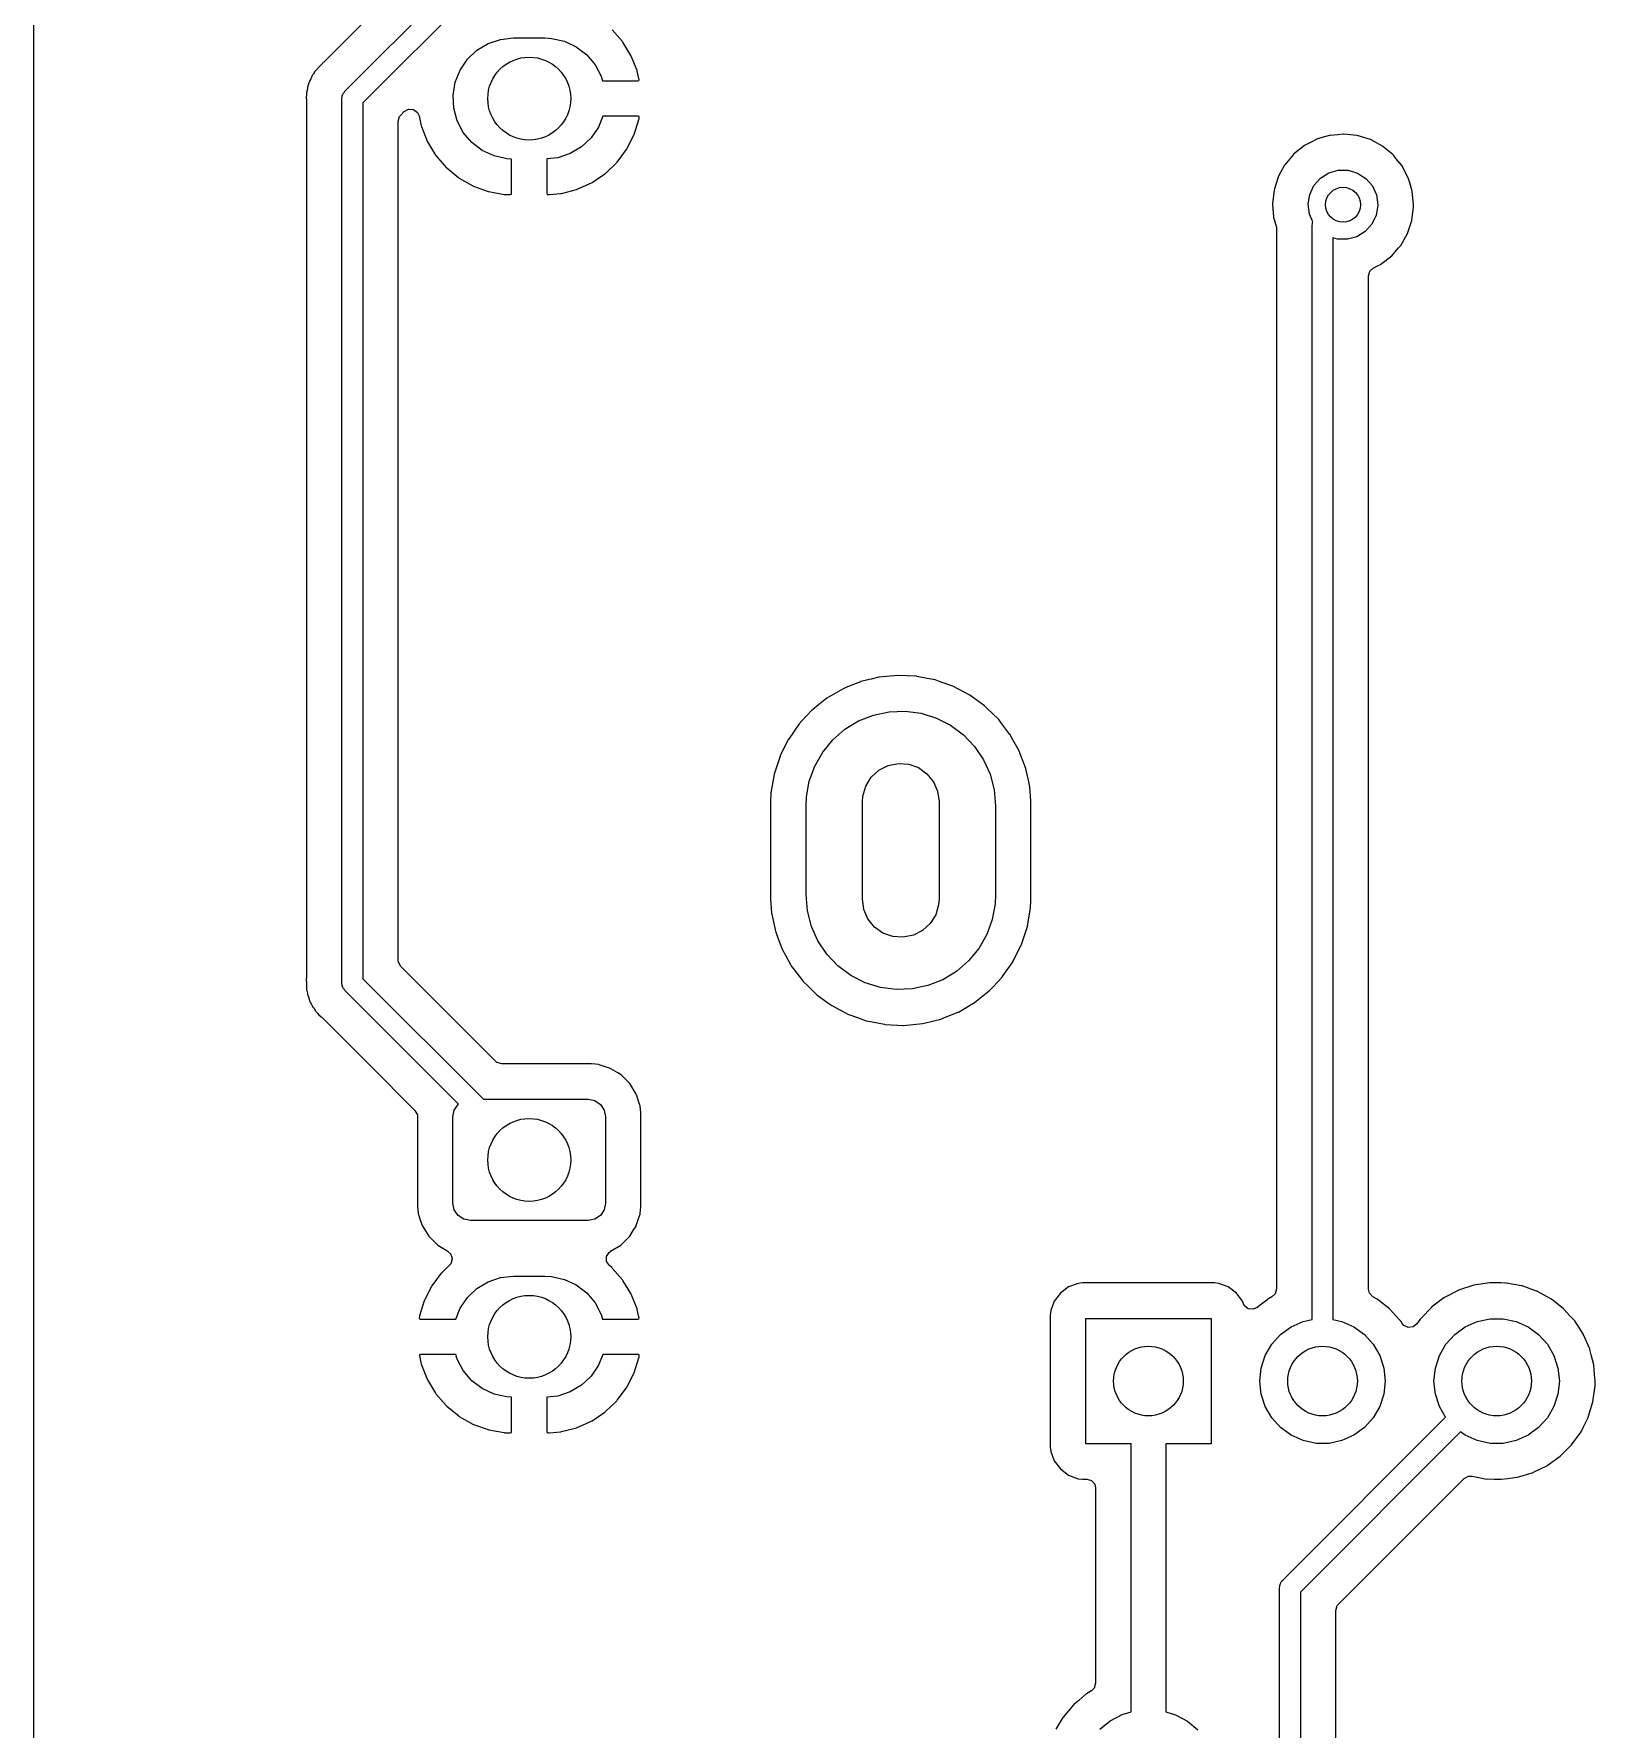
# Model space of a CAD drawing. Extents: x 87 to 209, y -135 to -60.
# Drawn here: x 86.61 to 109.03, y -110.9 to -86.55 of the extents above; entities that cross this region are included whole.
import ezdxf

# ---------------------------------------------------------------- set-up
doc = ezdxf.new("R2010")
doc.units = 0
doc.layers.add('BLACK', color=7, linetype='CONTINUOUS')

msp = doc.modelspace()

# ---------------------------------------------------------------- linework, layer by layer
at = {"layer": 'BLACK', "linetype": 'CONTINUOUS'}
for p, q in [((86.6145, -135.108), (86.6145, -60.1773)), ((91.0799, -87.3767), (92.7119, -85.7447)), ((93.0681, -85.8128), (91.336, -87.5449)), ((91.4311, -86.3065), (90.7784, -86.9591)), ((93.1361, -86.693), (93.3142, -86.6331)), ((93.3142, -86.6331), (93.501, -86.6128)), ((93.501, -86.6128), (93.951, -86.6128)), ((93.951, -86.6128), (94.048, -86.6182)), ((94.048, -86.6182), (94.2314, -86.6592)), ((95.0649, -86.6639), (94.9187, -86.4954)), ((92.8385, -86.9189), (92.975, -86.7898)), ((92.975, -86.7898), (93.1361, -86.693)), ((94.2314, -86.6592), (94.4017, -86.7386)), ((94.4017, -86.7386), (94.551, -86.8528)), ((94.551, -86.8528), (94.6723, -86.9963)), ((95.0712, -86.6725), (95.0649, -86.6639)), ((95.187, -86.8633), (95.0712, -86.6725)), ((95.1917, -86.8728), (95.187, -86.8633)), ((95.2737, -87.0804), (95.1917, -86.8728)), ((90.62, -87.1381), (90.6147, -87.1449)), ((90.6278, -87.128), (90.62, -87.1381)), ((90.6387, -87.1115), (90.6278, -87.128)), ((90.6452, -87.0996), (90.6387, -87.1115)), ((90.649, -87.0927), (90.6452, -87.0996)), ((90.6452, -87.0996), (90.6452, -87.0996)), ((90.6806, -87.059), (90.649, -87.0927)), ((90.6884, -87.05), (90.6806, -87.059)), ((90.6911, -87.0465), (90.6884, -87.05)), ((90.7116, -87.0259), (90.6911, -87.0465)), ((90.7144, -87.0231), (90.7116, -87.0259)), ((90.7575, -86.9772), (90.7144, -87.0231)), ((90.7629, -86.9714), (90.7575, -86.9772)), ((90.7575, -86.9772), (90.7575, -86.9772)), ((90.7696, -86.9671), (90.7629, -86.9714)), ((90.7784, -86.9591), (90.7696, -86.9671)), ((90.7696, -86.9671), (90.7696, -86.9671)), ((92.663, -87.2488), (92.7328, -87.0744)), ((92.7328, -87.0744), (92.8385, -86.9189)), ((94.6723, -86.9963), (94.7599, -87.1625)), ((95.2767, -87.0906), (95.2737, -87.0804)), ((95.3027, -87.2142), (95.2767, -87.0906)), ((90.5355, -87.3686), (90.5275, -87.3996)), ((90.539, -87.3549), (90.5355, -87.3686)), ((90.5414, -87.3432), (90.539, -87.3549)), ((90.5427, -87.3347), (90.5414, -87.3432)), ((90.5486, -87.2976), (90.5427, -87.3347)), ((90.5571, -87.2779), (90.5486, -87.2976)), ((90.5635, -87.2592), (90.5571, -87.2779)), ((90.5689, -87.2385), (90.5635, -87.2592)), ((90.5764, -87.2248), (90.5689, -87.2385)), ((90.5911, -87.198), (90.5764, -87.2248)), ((90.5963, -87.1873), (90.5911, -87.198)), ((90.6115, -87.1522), (90.5963, -87.1873)), ((90.6147, -87.1449), (90.6115, -87.1522)), ((90.6115, -87.1522), (90.6115, -87.1522)), ((91.0701, -87.3938), (91.0799, -87.3767)), ((92.6324, -87.4342), (92.663, -87.2488)), ((94.7599, -87.1625), (94.7782, -87.2288)), ((94.7782, -87.2288), (95.2876, -87.2288)), ((95.2876, -87.2288), (95.3012, -87.2248)), ((95.3012, -87.2248), (95.3027, -87.2142)), ((90.5259, -87.4408), (90.5226, -87.462)), ((90.5226, -87.462), (90.5233, -87.4698)), ((90.5233, -87.4698), (90.5269, -87.5079)), ((90.5275, -87.4211), (90.5259, -87.4408)), ((90.5269, -87.5079), (90.5275, -87.5198)), ((90.5275, -87.3996), (90.5275, -87.4211)), ((90.5275, -87.5198), (90.5275, -100.101)), ((91.036, -87.4828), (91.0411, -87.4637)), ((91.036, -100.183), (91.036, -87.4828)), ((91.0411, -87.444), (91.051, -87.4269)), ((91.0411, -87.4637), (91.0411, -87.444)), ((91.051, -87.4269), (91.0561, -87.4078)), ((91.0561, -87.4078), (91.0701, -87.3938)), ((91.336, -87.5449), (91.336, -100.121)), ((92.6422, -87.6219), (92.6324, -87.4342)), ((92.6921, -87.8031), (92.6422, -87.6219)), ((91.8445, -87.8078), (91.8645, -87.7396)), ((91.8445, -99.8578), (91.8445, -87.8078)), ((91.8645, -87.7396), (91.8814, -87.7187)), ((91.8814, -87.7187), (91.9326, -87.6675)), ((91.9326, -87.6675), (91.9949, -87.6335)), ((91.9949, -87.6335), (92.0657, -87.6385)), ((92.0657, -87.6385), (92.1225, -87.6811)), ((92.1225, -87.6811), (92.145, -87.7307)), ((92.145, -87.7307), (92.1753, -87.875)), ((92.7797, -87.9693), (92.6921, -87.8031)), ((94.7809, -87.7368), (94.7192, -87.8912)), ((95.2897, -87.7368), (94.7809, -87.7368)), ((95.234, -87.998), (95.3001, -87.7849)), ((95.3028, -87.7406), (95.2897, -87.7368)), ((95.3001, -87.7849), (95.3024, -87.7745)), ((95.3024, -87.7745), (95.305, -87.7548)), ((95.305, -87.7548), (95.3028, -87.7406)), ((92.1753, -87.875), (92.1783, -87.8852)), ((92.1783, -87.8852), (92.2603, -88.0928)), ((92.2603, -88.0928), (92.265, -88.1023)), ((92.265, -88.1023), (92.3808, -88.2931)), ((92.901, -88.1128), (92.7797, -87.9693)), ((93.0503, -88.227), (92.901, -88.1128)), ((94.6135, -88.0467), (94.477, -88.1758)), ((94.7192, -87.8912), (94.6135, -88.0467)), ((95.1288, -88.2068), (95.23, -88.0079)), ((95.23, -88.0079), (95.234, -87.998)), ((104.963, -88.1023), (104.855, -88.1588)), ((105.025, -88.0701), (104.963, -88.1023)), ((105.03, -88.0672), (105.025, -88.0701)), ((105.025, -88.0701), (105.025, -88.0701)), ((105.127, -88.0387), (105.03, -88.0672)), ((105.214, -88.0131), (105.127, -88.0387)), ((105.22, -88.0114), (105.214, -88.0131)), ((105.214, -88.0131), (105.214, -88.0131)), ((105.226, -88.0108), (105.22, -88.0114)), ((105.335, -88.001), (105.226, -88.0108)), ((105.226, -88.0108), (105.226, -88.0108)), ((105.417, -87.9934), (105.335, -88.001)), ((105.423, -87.9941), (105.417, -87.9934)), ((105.608, -88.0135), (105.423, -87.9941)), ((105.423, -87.9941), (105.423, -87.9941)), ((105.614, -88.0141), (105.608, -88.0135)), ((105.608, -88.0135), (105.608, -88.0135)), ((105.803, -88.0726), (105.614, -88.0141)), ((105.977, -88.1667), (105.803, -88.0726)), ((92.3808, -88.2931), (92.3871, -88.3017)), ((92.3871, -88.3017), (92.5333, -88.4702)), ((93.2206, -88.3064), (93.0503, -88.227)), ((93.404, -88.3474), (93.2206, -88.3064)), ((93.472, -88.3512), (93.404, -88.3474)), ((93.472, -88.8473), (93.472, -88.3512)), ((94.1378, -88.3325), (93.98, -88.3496)), ((93.98, -88.3496), (93.98, -88.8427)), ((94.3159, -88.2726), (94.1378, -88.3325)), ((94.477, -88.1758), (94.3159, -88.2726)), ((94.99, -88.3949), (95.1232, -88.2158)), ((95.1232, -88.2158), (95.1288, -88.2068)), ((104.693, -88.2927), (104.574, -88.4343)), ((104.697, -88.2875), (104.693, -88.2927)), ((104.701, -88.2828), (104.697, -88.2875)), ((104.855, -88.1588), (104.701, -88.2828)), ((105.981, -88.1706), (105.977, -88.1667)), ((106.123, -88.2875), (105.981, -88.1706)), ((105.981, -88.1706), (105.981, -88.1706)), ((106.129, -88.2927), (106.123, -88.2875)), ((106.133, -88.2975), (106.129, -88.2927)), ((106.169, -88.342), (106.133, -88.2975)), ((106.133, -88.2975), (106.133, -88.2975)), ((106.254, -88.446), (106.169, -88.342)), ((92.5333, -88.4702), (92.541, -88.4777)), ((92.541, -88.4777), (92.7135, -88.6192)), ((94.628, -88.6882), (94.8132, -88.5636)), ((94.8132, -88.5636), (94.8214, -88.5569)), ((94.8214, -88.5569), (94.9829, -88.4029)), ((94.9829, -88.4029), (94.99, -88.3949)), ((104.517, -88.537), (104.479, -88.6076)), ((104.571, -88.4397), (104.517, -88.537)), ((104.574, -88.4343), (104.571, -88.4397)), ((104.571, -88.4397), (104.571, -88.4397)), ((105.086, -88.626), (105.206, -88.5504)), ((105.206, -88.5504), (105.342, -88.5114)), ((105.342, -88.5114), (105.484, -88.5123)), ((105.484, -88.5123), (105.62, -88.5529)), ((105.62, -88.5529), (105.739, -88.63)), ((106.347, -88.6206), (106.254, -88.446)), ((92.7135, -88.6192), (92.7223, -88.6252)), ((92.7223, -88.6252), (92.9163, -88.7356)), ((92.9163, -88.7356), (92.9259, -88.7401)), ((92.9259, -88.7401), (93.1357, -88.8162)), ((93.1357, -88.8162), (93.146, -88.819)), ((93.146, -88.819), (93.3668, -88.8589)), ((93.4703, -88.8549), (93.472, -88.8473)), ((93.98, -88.8427), (93.9845, -88.8579)), ((94.0124, -88.8606), (94.1787, -88.8465)), ((94.1787, -88.8465), (94.1892, -88.8447)), ((94.1892, -88.8447), (94.4052, -88.7886)), ((94.4052, -88.7886), (94.4152, -88.7851)), ((94.4152, -88.7851), (94.6187, -88.6934)), ((94.6187, -88.6934), (94.628, -88.6882)), ((104.419, -88.7961), (104.397, -88.9927)), ((104.425, -88.777), (104.419, -88.7961)), ((104.477, -88.6135), (104.425, -88.777)), ((104.479, -88.6076), (104.477, -88.6135)), ((104.477, -88.6135), (104.477, -88.6135)), ((104.932, -88.8606), (104.992, -88.7323)), ((104.992, -88.7323), (105.086, -88.626)), ((105.739, -88.63), (105.831, -88.7374)), ((105.831, -88.7374), (105.89, -88.8665)), ((106.369, -88.6944), (106.347, -88.6206)), ((106.4, -88.795), (106.369, -88.6944)), ((106.404, -88.81), (106.4, -88.795)), ((106.423, -89.0068), (106.404, -88.81)), ((93.3668, -88.8589), (93.375, -88.8598)), ((93.375, -88.8598), (93.3939, -88.8607)), ((93.3939, -88.8607), (93.3968, -88.8608)), ((93.3968, -88.8608), (93.4539, -88.8608)), ((93.4539, -88.8608), (93.4691, -88.8563)), ((93.4691, -88.8563), (93.4703, -88.8549)), ((93.9845, -88.8579), (93.9859, -88.8591)), ((93.9859, -88.8591), (93.9935, -88.8608)), ((93.9935, -88.8608), (94.0071, -88.8608)), ((94.0071, -88.8608), (94.0124, -88.8606)), ((104.397, -88.9927), (104.398, -89.0103)), ((104.398, -89.0103), (104.412, -89.1771)), ((104.91, -89.0007), (104.932, -88.8606)), ((104.928, -89.1413), (104.91, -89.0007)), ((105.91, -89.019), (105.886, -89.1588)), ((105.89, -88.8665), (105.91, -89.0068)), ((105.91, -89.0068), (105.91, -89.019)), ((106.398, -89.2313), (106.423, -89.0351)), ((106.423, -89.0351), (106.423, -89.0068)), ((104.412, -89.1771), (104.413, -89.1897)), ((104.413, -89.1897), (104.418, -89.2051)), ((104.418, -89.2051), (104.453, -89.327)), ((104.453, -89.327), (104.457, -89.3617)), ((104.977, -89.2517), (104.928, -89.1413)), ((104.966, -89.3008), (104.971, -89.2817)), ((104.966, -105.015), (104.966, -89.3008)), ((104.971, -89.262), (104.977, -89.2517)), ((104.971, -89.2817), (104.971, -89.262)), ((105.825, -89.2864), (105.729, -89.3915)), ((105.886, -89.1588), (105.825, -89.2864)), ((106.336, -89.419), (106.398, -89.2313)), ((104.457, -89.3617), (104.457, -104.576)), ((105.33, -89.5004), (105.266, -89.4804)), ((105.266, -89.4804), (105.266, -105.015)), ((105.472, -89.503), (105.33, -89.5004)), ((105.609, -89.4657), (105.472, -89.503)), ((105.729, -89.3915), (105.609, -89.4657)), ((106.238, -89.5909), (106.336, -89.419)), ((105.953, -89.8624), (106.109, -89.7407)), ((106.109, -89.7407), (106.202, -89.6322)), ((106.202, -89.6322), (106.234, -89.5956)), ((106.234, -89.5956), (106.238, -89.5909)), ((106.234, -89.5956), (106.234, -89.5956)), ((105.774, -90.0301), (105.795, -89.962)), ((105.774, -104.578), (105.774, -90.0301)), ((105.795, -89.962), (105.844, -89.9176)), ((105.844, -89.9176), (105.907, -89.8855)), ((105.907, -89.8855), (105.947, -89.8652)), ((105.947, -89.8652), (105.953, -89.8624)), ((105.947, -89.8652), (105.947, -89.8652)), ((98.4799, -95.8567), (98.2939, -95.932)), ((98.4842, -95.855), (98.4799, -95.8567)), ((98.4799, -95.8567), (98.4799, -95.8567)), ((98.6333, -95.8185), (98.4842, -95.855)), ((98.7431, -95.7916), (98.6333, -95.8185)), ((98.7476, -95.7905), (98.7431, -95.7916)), ((98.7431, -95.7916), (98.7431, -95.7916)), ((99.0175, -95.7648), (98.7476, -95.7905)), ((99.0221, -95.765), (99.0175, -95.7648)), ((99.2838, -95.778), (99.0221, -95.765)), ((99.0221, -95.765), (99.0221, -95.765)), ((99.2883, -95.7783), (99.2838, -95.778)), ((99.2838, -95.778), (99.2838, -95.778)), ((99.2928, -95.7791), (99.2883, -95.7783)), ((99.4397, -95.8081), (99.2928, -95.7791)), ((99.2928, -95.7791), (99.2928, -95.7791)), ((99.5544, -95.8307), (99.4397, -95.8081)), ((99.6262, -95.8561), (99.5544, -95.8307)), ((99.8057, -95.9195), (99.6262, -95.8561)), ((97.9988, -96.0938), (97.8789, -96.1897)), ((98.2328, -95.9568), (97.9988, -96.0938)), ((98.2939, -95.932), (98.2328, -95.9568)), ((99.8058, -95.9195), (99.8057, -95.9195)), ((99.8101, -95.921), (99.8058, -95.9195)), ((100.05, -96.0473), (99.8101, -95.921)), ((100.054, -96.0499), (100.05, -96.0473)), ((100.263, -96.2022), (100.054, -96.0499)), ((97.7839, -96.2665), (97.6404, -96.4201)), ((97.7871, -96.2632), (97.7839, -96.2665)), ((97.7975, -96.2548), (97.7871, -96.2632)), ((97.8789, -96.1897), (97.7975, -96.2548)), ((98.4553, -96.4196), (98.6692, -96.3352)), ((98.6692, -96.3352), (98.8943, -96.2879)), ((98.8943, -96.2879), (99.1241, -96.2793)), ((99.1241, -96.2793), (99.352, -96.3095)), ((99.352, -96.3095), (99.5717, -96.3777)), ((99.5717, -96.3777), (99.7767, -96.4819)), ((100.269, -96.2068), (100.263, -96.2022)), ((100.302, -96.2389), (100.269, -96.2068)), ((100.458, -96.3912), (100.302, -96.2389)), ((100.463, -96.3964), (100.458, -96.3912)), ((97.602, -96.4613), (97.4474, -96.6841)), ((97.6404, -96.4201), (97.602, -96.4613)), ((98.085, -96.6897), (98.2587, -96.5389)), ((98.2587, -96.5389), (98.4553, -96.4196)), ((99.7767, -96.4819), (99.9612, -96.6192)), ((99.9612, -96.6192), (100.12, -96.7856)), ((100.466, -96.4), (100.463, -96.3964)), ((100.513, -96.4613), (100.466, -96.4)), ((100.466, -96.4), (100.466, -96.4)), ((100.628, -96.6119), (100.513, -96.4613)), ((100.63, -96.6159), (100.628, -96.6119)), ((100.652, -96.6562), (100.63, -96.6159)), ((100.63, -96.6159), (100.63, -96.6159)), ((97.4454, -96.6882), (97.3288, -96.9225)), ((97.4474, -96.6841), (97.4454, -96.6882)), ((97.4454, -96.6882), (97.4454, -96.6882)), ((97.8254, -97.0673), (97.9392, -96.8675)), ((97.9392, -96.8675), (98.085, -96.6897)), ((100.12, -96.7856), (100.248, -96.9764)), ((100.759, -96.849), (100.652, -96.6562)), ((100.761, -96.8533), (100.759, -96.849)), ((100.776, -96.8931), (100.761, -96.8533)), ((100.761, -96.8533), (100.761, -96.8533)), ((97.3266, -96.9269), (97.2422, -97.1846)), ((97.3288, -96.9225), (97.3266, -96.9269)), ((97.747, -97.2835), (97.8254, -97.0673)), ((98.7461, -97.1262), (98.8791, -97.0584)), ((98.8791, -97.0584), (99.0255, -97.0289)), ((99.0255, -97.0289), (99.1744, -97.0398)), ((99.1744, -97.0398), (99.3148, -97.0904)), ((99.3148, -97.0904), (99.4365, -97.1769)), ((100.248, -96.9764), (100.343, -97.1861)), ((100.855, -97.1026), (100.776, -96.8931)), ((100.856, -97.107), (100.855, -97.1026)), ((100.892, -97.2704), (100.856, -97.107)), ((100.856, -97.107), (100.856, -97.107)), ((97.214, -97.3465), (97.1958, -97.4517)), ((97.2414, -97.1891), (97.214, -97.3465)), ((97.2422, -97.1846), (97.2414, -97.1891)), ((97.2414, -97.1891), (97.2414, -97.1891)), ((97.706, -97.5098), (97.747, -97.2835)), ((98.5159, -97.4975), (98.5575, -97.3541)), ((98.5575, -97.3541), (98.6362, -97.2272)), ((98.6362, -97.2272), (98.7461, -97.1262)), ((99.4365, -97.1769), (99.5305, -97.2929)), ((99.5305, -97.2929), (99.5897, -97.4299)), ((100.343, -97.1861), (100.401, -97.4087)), ((100.914, -97.3673), (100.892, -97.2704)), ((100.914, -97.3719), (100.914, -97.3673)), ((97.1936, -97.4952), (97.1915, -97.5374)), ((97.1915, -97.5374), (97.1915, -98.9867)), ((97.1956, -97.4556), (97.1936, -97.4952)), ((97.1958, -97.4517), (97.1956, -97.4556)), ((97.7, -97.6378), (97.706, -97.5098)), ((98.51, -97.5778), (98.5159, -97.4975)), ((98.51, -98.9778), (98.51, -97.5778)), ((99.5897, -97.4299), (99.61, -97.5778)), ((99.61, -97.5778), (99.61, -98.9778)), ((100.401, -97.4087), (100.42, -97.6378)), ((100.928, -97.5637), (100.914, -97.3719)), ((100.928, -97.5689), (100.928, -97.5637)), ((100.928, -99.0182), (100.928, -97.5689)), ((97.7, -98.9178), (97.7, -97.6378)), ((100.42, -97.6378), (100.42, -98.9178)), ((97.1915, -98.9867), (97.1917, -98.989)), ((97.1917, -98.989), (97.2, -99.1039)), ((97.1917, -98.989), (97.1917, -98.989)), ((97.7194, -99.1469), (97.7, -98.9178)), ((98.5303, -99.1257), (98.51, -98.9778)), ((99.6041, -99.0581), (99.5624, -99.2015)), ((99.61, -98.9778), (99.6041, -99.0581)), ((100.414, -99.0458), (100.373, -99.2721)), ((100.42, -98.9178), (100.414, -99.0458)), ((100.925, -99.0844), (100.928, -99.0198)), ((100.928, -99.0198), (100.928, -99.0182)), ((100.928, -99.0198), (100.928, -99.0198)), ((97.2, -99.1039), (97.2061, -99.1883)), ((97.2061, -99.1883), (97.2071, -99.1927)), ((97.2071, -99.1927), (97.2071, -99.1927)), ((97.2071, -99.1927), (97.2563, -99.4157)), ((97.7772, -99.3695), (97.7194, -99.1469)), ((98.5895, -99.2627), (98.5303, -99.1257)), ((98.6835, -99.3787), (98.5895, -99.2627)), ((99.5624, -99.2015), (99.4838, -99.3284)), ((100.373, -99.2721), (100.295, -99.4883)), ((100.878, -99.371), (100.889, -99.3059)), ((100.889, -99.3059), (100.924, -99.1077)), ((100.924, -99.1039), (100.925, -99.0844)), ((100.924, -99.1076), (100.924, -99.1039)), ((100.924, -99.1077), (100.924, -99.1076)), ((97.2563, -99.4157), (97.2646, -99.453)), ((97.2646, -99.453), (97.296, -99.5359)), ((97.296, -99.5359), (97.357, -99.6971)), ((97.8717, -99.5792), (97.7772, -99.3695)), ((98.8052, -99.4652), (98.6835, -99.3787)), ((98.9456, -99.5158), (98.8052, -99.4652)), ((99.0945, -99.5267), (98.9456, -99.5158)), ((99.2409, -99.4972), (99.0945, -99.5267)), ((99.3739, -99.4294), (99.2409, -99.4972)), ((99.4838, -99.3284), (99.3739, -99.4294)), ((100.295, -99.4883), (100.181, -99.6881)), ((100.793, -99.6287), (100.878, -99.371)), ((97.357, -99.6971), (97.3607, -99.7066)), ((97.3607, -99.7066), (97.404, -99.7846)), ((97.404, -99.7846), (97.4841, -99.9288)), ((98.0001, -99.77), (97.8717, -99.5792)), ((98.1588, -99.9364), (98.0001, -99.77)), ((100.181, -99.6881), (100.035, -99.8659)), ((100.675, -99.8674), (100.791, -99.6328)), ((100.791, -99.6328), (100.793, -99.6287)), ((100.791, -99.6328), (100.791, -99.6328)), ((91.8474, -99.8846), (91.8445, -99.8578)), ((91.8814, -99.9469), (91.8474, -99.8846)), ((93.2419, -101.307), (91.8814, -99.9469)), ((97.4841, -99.9288), (97.4923, -99.9437)), ((97.4923, -99.9437), (97.5188, -99.9783)), ((97.5188, -99.9783), (97.6477, -100.147)), ((98.3433, -100.074), (98.1588, -99.9364)), ((99.8613, -100.017), (99.6647, -100.136)), ((100.035, -99.8659), (99.8613, -100.017)), ((100.518, -100.094), (100.673, -99.8715)), ((100.673, -99.8715), (100.675, -99.8674)), ((90.5269, -100.113), (90.5252, -100.12)), ((90.5252, -100.12), (90.5255, -100.128)), ((90.5255, -100.128), (90.5274, -100.191)), ((90.5275, -100.101), (90.5269, -100.113)), ((90.5274, -100.191), (90.5275, -100.195)), ((90.5275, -100.195), (90.5275, -100.224)), ((90.5275, -100.224), (90.5281, -100.229)), ((90.5281, -100.229), (90.529, -100.24)), ((90.529, -100.24), (90.5304, -100.287)), ((90.5304, -100.287), (90.5361, -100.306)), ((91.0411, -100.202), (91.036, -100.183)), ((91.0411, -100.222), (91.0411, -100.202)), ((91.051, -100.239), (91.0411, -100.222)), ((91.0561, -100.258), (91.051, -100.239)), ((91.0701, -100.272), (91.0561, -100.258)), ((91.0799, -100.289), (91.0701, -100.272)), ((91.336, -100.121), (93.0681, -101.853)), ((97.6477, -100.147), (97.6568, -100.159)), ((97.6568, -100.159), (97.6601, -100.162)), ((97.6601, -100.162), (97.6601, -100.162)), ((97.6601, -100.162), (97.7295, -100.23)), ((97.7295, -100.23), (97.8507, -100.349)), ((98.5483, -100.178), (98.3433, -100.074)), ((98.768, -100.246), (98.5483, -100.178)), ((98.9959, -100.276), (98.768, -100.246)), ((99.2257, -100.268), (98.9959, -100.276)), ((99.4508, -100.22), (99.2257, -100.268)), ((99.6647, -100.136), (99.4508, -100.22)), ((100.333, -100.292), (100.385, -100.237)), ((100.385, -100.237), (100.515, -100.098)), ((100.515, -100.098), (100.518, -100.094)), ((100.515, -100.098), (100.515, -100.098)), ((90.5361, -100.306), (90.5364, -100.307)), ((90.5364, -100.307), (90.5404, -100.327)), ((90.5404, -100.327), (90.5431, -100.348)), ((90.5431, -100.348), (90.546, -100.355)), ((90.546, -100.355), (90.546, -100.355)), ((90.546, -100.355), (90.5601, -100.391)), ((90.5601, -100.391), (90.564, -100.402)), ((90.564, -100.402), (90.5769, -100.446)), ((90.5769, -100.446), (90.5878, -100.465)), ((90.5878, -100.465), (90.5965, -100.483)), ((90.5965, -100.483), (90.6044, -100.503)), ((90.6044, -100.503), (90.6262, -100.533)), ((92.7119, -101.921), (91.0799, -100.289)), ((97.8507, -100.349), (97.8544, -100.351)), ((97.8544, -100.351), (97.8544, -100.351)), ((97.8544, -100.351), (98.0121, -100.466)), ((98.0121, -100.466), (98.07, -100.508)), ((98.07, -100.508), (98.3099, -100.635)), ((99.8872, -100.599), (100.121, -100.462)), ((100.121, -100.462), (100.288, -100.328)), ((100.288, -100.328), (100.329, -100.295)), ((100.329, -100.295), (100.333, -100.292)), ((100.329, -100.295), (100.329, -100.295)), ((90.6262, -100.533), (90.6315, -100.54)), ((90.6315, -100.54), (90.638, -100.55)), ((90.638, -100.55), (90.6575, -100.583)), ((90.6575, -100.583), (90.6575, -100.583)), ((90.6575, -100.583), (90.6615, -100.59)), ((90.6615, -100.59), (90.6767, -100.605)), ((90.6767, -100.605), (90.6896, -100.62)), ((90.6896, -100.62), (90.7022, -100.637)), ((90.7022, -100.637), (90.7376, -100.666)), ((90.7376, -100.666), (90.7378, -100.667)), ((90.7378, -100.667), (90.7465, -100.675)), ((90.7465, -100.675), (91.4304, -101.358)), ((98.3099, -100.635), (98.3142, -100.636)), ((98.3142, -100.636), (98.3143, -100.636)), ((98.3143, -100.636), (98.4232, -100.675)), ((98.4232, -100.675), (98.5656, -100.725)), ((98.5656, -100.725), (98.6513, -100.742)), ((98.6513, -100.742), (98.8272, -100.776)), ((99.1025, -100.791), (99.3724, -100.765)), ((99.3724, -100.765), (99.3769, -100.764)), ((99.3769, -100.764), (99.5366, -100.725)), ((99.3769, -100.764), (99.3769, -100.764)), ((99.5366, -100.725), (99.6358, -100.701)), ((99.6358, -100.701), (99.712, -100.67)), ((99.712, -100.67), (99.8829, -100.601)), ((99.8829, -100.601), (99.8872, -100.599)), ((99.8829, -100.601), (99.8829, -100.601)), ((98.8272, -100.776), (98.8272, -100.776)), ((98.8272, -100.776), (98.8317, -100.777)), ((98.8317, -100.777), (98.8362, -100.778)), ((98.8362, -100.778), (98.8362, -100.778)), ((98.8362, -100.778), (99.0979, -100.791)), ((99.0979, -100.791), (99.0979, -100.791)), ((99.0979, -100.791), (99.1025, -100.791)), ((91.4304, -101.358), (92.0856, -102.014)), ((93.2628, -101.324), (93.2419, -101.307)), ((93.3309, -101.344), (93.2628, -101.324)), ((94.6214, -101.344), (93.3309, -101.344)), ((94.676, -101.35), (94.6214, -101.344)), ((94.719, -101.354), (94.676, -101.35)), ((94.7259, -101.355), (94.719, -101.354)), ((94.719, -101.354), (94.719, -101.354)), ((94.7324, -101.357), (94.7259, -101.355)), ((94.8027, -101.38), (94.7324, -101.357)), ((94.7324, -101.357), (94.7324, -101.357)), ((94.8937, -101.411), (94.8027, -101.38)), ((94.9, -101.415), (94.8937, -101.411)), ((94.9962, -101.474), (94.9, -101.415)), ((94.9, -101.415), (94.9, -101.415)), ((95.0443, -101.503), (94.9962, -101.474)), ((95.1695, -101.628), (95.0443, -101.503)), ((95.2625, -101.779), (95.1695, -101.628)), ((92.65, -102.007), (92.7042, -101.926)), ((92.7042, -101.926), (92.7119, -101.921)), ((93.0681, -101.853), (94.571, -101.853)), ((94.571, -101.853), (94.6667, -101.872)), ((94.6667, -101.872), (94.7478, -101.926)), ((94.7478, -101.926), (94.802, -102.007)), ((95.2649, -101.786), (95.2625, -101.779)), ((95.3151, -101.936), (95.2649, -101.786)), ((95.3185, -101.947), (95.3151, -101.936)), ((95.3192, -101.953), (95.3185, -101.947)), ((95.3284, -102.042), (95.3192, -101.953)), ((95.3192, -101.953), (95.3192, -101.953)), ((92.0856, -102.014), (92.1196, -102.076)), ((92.1196, -102.076), (92.1225, -102.103)), ((92.1225, -102.103), (92.1225, -103.393)), ((92.631, -102.103), (92.65, -102.007)), ((92.631, -103.343), (92.631, -102.103)), ((94.802, -102.007), (94.821, -102.103)), ((94.821, -102.103), (94.821, -103.343)), ((95.3295, -102.052), (95.3284, -102.042)), ((95.3295, -103.393), (95.3295, -102.052)), ((92.1225, -103.393), (92.1228, -103.396)), ((92.1228, -103.396), (92.1228, -103.396)), ((92.1228, -103.396), (92.1324, -103.489)), ((92.65, -103.438), (92.631, -103.343)), ((92.7042, -103.52), (92.65, -103.438)), ((94.802, -103.438), (94.7478, -103.52)), ((94.821, -103.343), (94.802, -103.438)), ((95.3195, -103.491), (95.3292, -103.396)), ((95.3292, -103.396), (95.3295, -103.393)), ((92.1324, -103.489), (92.1335, -103.499)), ((92.1335, -103.499), (92.1357, -103.506)), ((92.1357, -103.506), (92.1357, -103.506)), ((92.1357, -103.506), (92.1612, -103.582)), ((92.1612, -103.582), (92.1894, -103.667)), ((92.1894, -103.667), (92.2825, -103.817)), ((92.7853, -103.574), (92.7042, -103.52)), ((92.881, -103.593), (92.7853, -103.574)), ((94.571, -103.593), (92.881, -103.593)), ((94.6667, -103.574), (94.571, -103.593)), ((94.7478, -103.52), (94.6667, -103.574)), ((95.2191, -103.737), (95.2593, -103.672)), ((95.2593, -103.672), (95.2631, -103.666)), ((95.2593, -103.672), (95.2593, -103.672)), ((95.2631, -103.666), (95.2964, -103.565)), ((95.2964, -103.565), (95.3166, -103.504)), ((95.3166, -103.504), (95.3188, -103.498)), ((95.3166, -103.504), (95.3166, -103.504)), ((95.3188, -103.498), (95.3195, -103.491)), ((92.2825, -103.817), (92.4077, -103.942)), ((95.0453, -103.941), (95.103, -103.884)), ((95.103, -103.884), (95.1651, -103.821)), ((95.1651, -103.821), (95.1703, -103.816)), ((95.1703, -103.816), (95.2191, -103.737)), ((92.4077, -103.942), (92.4139, -103.946)), ((92.4139, -103.946), (92.4139, -103.946)), ((92.4139, -103.946), (92.5583, -104.035)), ((92.5583, -104.035), (92.557, -104.037)), ((92.557, -104.037), (92.6018, -104.076)), ((92.6212, -104.145), (92.6007, -104.213)), ((92.6018, -104.076), (92.6212, -104.145)), ((94.8358, -104.111), (94.8725, -104.05)), ((94.8377, -104.182), (94.8358, -104.111)), ((94.8777, -104.241), (94.8377, -104.182)), ((94.8725, -104.05), (94.8953, -104.035)), ((94.8949, -104.034), (95.0391, -103.945)), ((94.8953, -104.035), (94.8949, -104.034)), ((95.0391, -103.945), (95.0453, -103.941)), ((92.462, -104.351), (92.3288, -104.53)), ((92.4691, -104.343), (92.462, -104.351)), ((92.5822, -104.235), (92.4691, -104.343)), ((92.6007, -104.213), (92.5822, -104.235)), ((93.1361, -104.473), (93.3142, -104.413)), ((93.3142, -104.413), (93.501, -104.393)), ((93.501, -104.393), (93.951, -104.393)), ((93.951, -104.393), (94.048, -104.398)), ((94.048, -104.398), (94.2314, -104.439)), ((94.911, -104.268), (94.8777, -104.241)), ((94.9187, -104.275), (94.911, -104.268)), ((95.0649, -104.444), (94.9187, -104.275)), ((92.3232, -104.539), (92.222, -104.738)), ((92.3288, -104.53), (92.3232, -104.539)), ((92.8385, -104.699), (92.975, -104.57)), ((92.975, -104.57), (93.1361, -104.473)), ((94.2314, -104.439), (94.4017, -104.519)), ((94.4017, -104.519), (94.551, -104.633)), ((94.551, -104.633), (94.6723, -104.776)), ((95.0712, -104.453), (95.0649, -104.444)), ((95.187, -104.643), (95.0712, -104.453)), ((95.1917, -104.653), (95.187, -104.643)), ((95.2737, -104.86), (95.1917, -104.653)), ((101.353, -104.635), (101.265, -104.751)), ((101.469, -104.547), (101.353, -104.635)), ((101.606, -104.496), (101.469, -104.547)), ((101.668, -104.489), (101.606, -104.496)), ((103.564, -104.489), (101.668, -104.489)), ((103.626, -104.496), (103.564, -104.489)), ((103.763, -104.547), (103.626, -104.496)), ((103.879, -104.635), (103.763, -104.547)), ((103.967, -104.751), (103.879, -104.635)), ((104.437, -104.644), (104.39, -104.688)), ((104.457, -104.576), (104.437, -104.644)), ((105.79, -104.638), (105.774, -104.578)), ((105.84, -104.688), (105.79, -104.638)), ((107.064, -104.597), (106.867, -104.699)), ((107.068, -104.595), (107.064, -104.597)), ((107.064, -104.597), (107.064, -104.597)), ((107.288, -104.523), (107.068, -104.595)), ((107.517, -104.488), (107.288, -104.523)), ((107.523, -104.488), (107.517, -104.488)), ((107.676, -104.49), (107.523, -104.488)), ((107.523, -104.488), (107.523, -104.488)), ((107.749, -104.491), (107.676, -104.49)), ((107.754, -104.492), (107.749, -104.491)), ((107.972, -104.53), (107.754, -104.492)), ((107.754, -104.492), (107.754, -104.492)), ((107.977, -104.531), (107.972, -104.53)), ((107.972, -104.53), (107.972, -104.53)), ((107.982, -104.533), (107.977, -104.531)), ((108.19, -104.607), (107.982, -104.533)), ((107.982, -104.533), (107.982, -104.533)), ((108.195, -104.609), (108.19, -104.607)), ((108.19, -104.607), (108.19, -104.607)), ((108.2, -104.611), (108.195, -104.609)), ((108.394, -104.718), (108.2, -104.611)), ((108.2, -104.611), (108.2, -104.611)), ((92.218, -104.748), (92.1519, -104.961)), ((92.222, -104.738), (92.218, -104.748)), ((92.6711, -105.009), (92.7328, -104.854)), ((92.7328, -104.854), (92.8385, -104.699)), ((94.6723, -104.776), (94.7599, -104.943)), ((95.2767, -104.871), (95.2737, -104.86)), ((95.3027, -104.994), (95.2767, -104.871)), ((101.214, -104.887), (101.207, -104.95)), ((101.265, -104.751), (101.214, -104.887)), ((103.97, -104.76), (103.967, -104.751)), ((103.98, -104.788), (103.97, -104.76)), ((103.97, -104.76), (103.97, -104.76)), ((103.993, -104.813), (103.98, -104.788)), ((104.047, -104.859), (103.993, -104.813)), ((104.118, -104.868), (104.047, -104.859)), ((104.177, -104.84), (104.118, -104.868)), ((104.178, -104.841), (104.177, -104.84)), ((104.359, -104.705), (104.178, -104.841)), ((104.363, -104.702), (104.359, -104.705)), ((104.359, -104.705), (104.359, -104.705)), ((104.39, -104.688), (104.363, -104.702)), ((105.898, -104.721), (105.84, -104.688)), ((105.92, -104.738), (105.898, -104.721)), ((106.076, -104.861), (105.92, -104.738)), ((106.08, -104.864), (106.076, -104.861)), ((106.076, -104.861), (106.076, -104.861)), ((106.168, -104.961), (106.08, -104.864)), ((106.674, -104.845), (106.54, -104.985)), ((106.678, -104.841), (106.674, -104.845)), ((106.682, -104.838), (106.678, -104.841)), ((106.859, -104.705), (106.682, -104.838)), ((106.863, -104.702), (106.859, -104.705)), ((106.859, -104.705), (106.859, -104.705)), ((106.867, -104.699), (106.863, -104.702)), ((108.398, -104.721), (108.394, -104.718)), ((108.394, -104.718), (108.394, -104.718)), ((108.402, -104.724), (108.398, -104.721)), ((108.576, -104.861), (108.402, -104.724)), ((108.402, -104.724), (108.402, -104.724)), ((108.58, -104.864), (108.576, -104.861)), ((108.576, -104.861), (108.576, -104.861)), ((108.668, -104.961), (108.58, -104.864)), ((92.1496, -104.971), (92.147, -104.991)), ((92.147, -104.991), (92.1492, -105.005)), ((92.1492, -105.005), (92.1623, -105.009)), ((92.1519, -104.961), (92.1496, -104.971)), ((92.1623, -105.009), (92.6711, -105.009)), ((94.7599, -104.943), (94.7782, -105.009)), ((94.7782, -105.009), (95.2876, -105.009)), ((95.2876, -105.009), (95.3012, -105.005)), ((95.3012, -105.005), (95.3027, -104.994)), ((101.207, -104.95), (101.207, -106.846)), ((101.716, -106.798), (101.716, -104.998)), ((101.716, -104.998), (103.516, -104.998)), ((103.516, -104.998), (103.516, -106.798)), ((104.514, -105.229), (104.666, -105.118)), ((104.666, -105.118), (104.838, -105.042)), ((104.838, -105.042), (104.966, -105.015)), ((105.266, -105.015), (105.394, -105.042)), ((105.394, -105.042), (105.566, -105.118)), ((105.566, -105.118), (105.718, -105.229)), ((106.208, -105.005), (106.168, -104.961)), ((106.236, -105.035), (106.208, -105.005)), ((106.239, -105.04), (106.236, -105.035)), ((106.261, -105.074), (106.239, -105.04)), ((106.239, -105.04), (106.239, -105.04)), ((106.282, -105.099), (106.261, -105.074)), ((106.345, -105.13), (106.282, -105.099)), ((106.416, -105.122), (106.345, -105.13)), ((106.471, -105.077), (106.416, -105.122)), ((106.518, -105.008), (106.471, -105.077)), ((106.54, -104.985), (106.518, -105.008)), ((107.014, -105.229), (107.166, -105.118)), ((107.166, -105.118), (107.338, -105.042)), ((107.338, -105.042), (107.522, -105.003)), ((107.522, -105.003), (107.71, -105.003)), ((107.71, -105.003), (107.894, -105.042)), ((107.894, -105.042), (108.066, -105.118)), ((108.066, -105.118), (108.218, -105.229)), ((108.708, -105.005), (108.668, -104.961)), ((108.736, -105.035), (108.708, -105.005)), ((108.862, -105.23), (108.736, -105.035)), ((104.294, -105.532), (104.388, -105.369)), ((104.388, -105.369), (104.514, -105.229)), ((105.718, -105.229), (105.844, -105.369)), ((105.844, -105.369), (105.938, -105.532)), ((106.794, -105.532), (106.888, -105.369)), ((106.888, -105.369), (107.014, -105.229)), ((108.218, -105.229), (108.344, -105.369)), ((108.344, -105.369), (108.438, -105.532)), ((108.864, -105.235), (108.862, -105.23)), ((108.952, -105.437), (108.864, -105.235)), ((108.864, -105.235), (108.864, -105.235)), ((92.1508, -105.521), (92.1493, -105.531)), ((92.1493, -105.531), (92.1753, -105.655)), ((92.1644, -105.517), (92.1508, -105.521)), ((92.6738, -105.517), (92.1644, -105.517)), ((92.6921, -105.583), (92.6738, -105.517)), ((92.7797, -105.749), (92.6921, -105.583)), ((94.7809, -105.517), (94.7192, -105.671)), ((95.2897, -105.517), (94.7809, -105.517)), ((95.234, -105.778), (95.3001, -105.565)), ((95.3028, -105.521), (95.2897, -105.517)), ((95.3001, -105.565), (95.3024, -105.554)), ((95.3024, -105.554), (95.305, -105.535)), ((95.305, -105.535), (95.3028, -105.521)), ((104.236, -105.711), (104.294, -105.532)), ((105.938, -105.532), (105.996, -105.711)), ((106.736, -105.711), (106.794, -105.532)), ((108.438, -105.532), (108.496, -105.711)), ((108.954, -105.442), (108.952, -105.437)), ((108.955, -105.447), (108.954, -105.442)), ((108.974, -105.521), (108.955, -105.447)), ((108.955, -105.447), (108.955, -105.447)), ((109.01, -105.667), (108.974, -105.521)), ((92.1753, -105.655), (92.1783, -105.665)), ((92.1783, -105.665), (92.2603, -105.873)), ((92.2603, -105.873), (92.265, -105.882)), ((92.265, -105.882), (92.3808, -106.073)), ((92.901, -105.893), (92.7797, -105.749)), ((94.6135, -105.827), (94.477, -105.956)), ((94.7192, -105.671), (94.6135, -105.827)), ((95.1288, -105.987), (95.23, -105.788)), ((95.23, -105.788), (95.234, -105.778)), ((104.216, -105.898), (104.236, -105.711)), ((105.996, -105.711), (106.016, -105.898)), ((106.716, -105.898), (106.736, -105.711)), ((108.496, -105.711), (108.516, -105.898)), ((109.011, -105.672), (109.01, -105.667)), ((109.021, -105.802), (109.011, -105.672)), ((109.011, -105.672), (109.011, -105.672)), ((109.029, -105.898), (109.021, -105.802)), ((92.3808, -106.073), (92.3871, -106.082)), ((92.3871, -106.082), (92.5333, -106.25)), ((93.0503, -106.007), (92.901, -105.893)), ((93.2206, -106.086), (93.0503, -106.007)), ((93.404, -106.127), (93.2206, -106.086)), ((93.472, -106.131), (93.404, -106.127)), ((94.1378, -106.113), (93.98, -106.13)), ((93.98, -106.13), (93.98, -106.623)), ((94.3159, -106.053), (94.1378, -106.113)), ((94.477, -105.956), (94.3159, -106.053)), ((94.99, -106.175), (95.1232, -105.996)), ((95.1232, -105.996), (95.1288, -105.987)), ((104.236, -106.085), (104.216, -105.898)), ((104.294, -106.264), (104.236, -106.085)), ((105.996, -106.085), (105.938, -106.264)), ((106.016, -105.898), (105.996, -106.085)), ((106.736, -106.085), (106.716, -105.898)), ((106.794, -106.264), (106.736, -106.085)), ((108.496, -106.085), (108.438, -106.264)), ((108.516, -105.898), (108.496, -106.085)), ((108.997, -106.196), (109.028, -105.967)), ((109.028, -105.967), (109.029, -105.908)), ((109.029, -105.901), (109.029, -105.898)), ((109.029, -105.908), (109.029, -105.901)), ((109.029, -105.901), (109.029, -105.901)), ((92.5333, -106.25), (92.541, -106.258)), ((92.541, -106.258), (92.7135, -106.399)), ((93.472, -106.627), (93.472, -106.131)), ((94.628, -106.468), (94.8132, -106.344)), ((94.8132, -106.344), (94.8214, -106.337)), ((94.8214, -106.337), (94.9829, -106.183)), ((94.9829, -106.183), (94.99, -106.175)), ((104.388, -106.427), (104.294, -106.264)), ((105.938, -106.264), (105.844, -106.427)), ((106.883, -106.419), (106.794, -106.264)), ((108.438, -106.264), (108.344, -106.427)), ((108.93, -106.418), (108.997, -106.196)), ((92.7135, -106.399), (92.7223, -106.405)), ((92.7223, -106.405), (92.9163, -106.516)), ((92.9163, -106.516), (92.9259, -106.52)), ((92.9259, -106.52), (93.1357, -106.596)), ((93.1357, -106.596), (93.146, -106.599)), ((93.146, -106.599), (93.3668, -106.639)), ((94.1892, -106.625), (94.4052, -106.569)), ((94.4052, -106.569), (94.4152, -106.565)), ((94.4152, -106.565), (94.6187, -106.473)), ((94.6187, -106.473), (94.628, -106.468)), ((104.514, -106.567), (104.388, -106.427)), ((104.666, -106.677), (104.514, -106.567)), ((104.542, -108.76), (106.883, -106.419)), ((105.718, -106.567), (105.566, -106.677)), ((105.844, -106.427), (105.718, -106.567)), ((108.218, -106.567), (108.066, -106.677)), ((108.344, -106.427), (108.218, -106.567)), ((108.827, -106.626), (108.857, -106.565)), ((108.857, -106.565), (108.928, -106.423)), ((108.928, -106.423), (108.93, -106.418)), ((108.928, -106.423), (108.928, -106.423)), ((93.3668, -106.639), (93.375, -106.64)), ((93.375, -106.64), (93.3939, -106.641)), ((93.3939, -106.641), (93.3968, -106.641)), ((93.3968, -106.641), (93.4539, -106.641)), ((93.4539, -106.641), (93.4691, -106.636)), ((93.4691, -106.636), (93.4703, -106.635)), ((93.4703, -106.635), (93.472, -106.627)), ((93.98, -106.623), (93.9845, -106.638)), ((93.9845, -106.638), (93.9859, -106.639)), ((93.9859, -106.639), (93.9935, -106.641)), ((93.9935, -106.641), (94.0071, -106.641)), ((94.0071, -106.641), (94.0124, -106.641)), ((94.0124, -106.641), (94.1787, -106.626)), ((94.1787, -106.626), (94.1892, -106.625)), ((101.207, -106.846), (101.214, -106.908)), ((102.366, -106.798), (101.716, -106.798)), ((102.366, -110.649), (102.366, -106.798)), ((103.516, -106.798), (102.866, -106.798)), ((102.866, -106.798), (102.866, -110.648)), ((104.838, -106.754), (104.666, -106.677)), ((107.098, -106.628), (104.798, -108.928)), ((105.022, -106.793), (104.838, -106.754)), ((105.21, -106.793), (105.022, -106.793)), ((105.394, -106.754), (105.21, -106.793)), ((105.566, -106.677), (105.394, -106.754)), ((107.166, -106.677), (107.098, -106.628)), ((107.338, -106.754), (107.166, -106.677)), ((107.522, -106.793), (107.338, -106.754)), ((107.71, -106.793), (107.522, -106.793)), ((107.894, -106.754), (107.71, -106.793)), ((108.066, -106.677), (107.894, -106.754)), ((108.528, -106.977), (108.692, -106.814)), ((108.692, -106.814), (108.827, -106.626)), ((101.214, -106.908), (101.265, -107.045)), ((101.265, -107.045), (101.353, -107.161)), ((108.34, -107.112), (108.528, -106.977)), ((101.353, -107.161), (101.469, -107.248)), ((101.469, -107.248), (101.606, -107.3)), ((101.606, -107.3), (101.668, -107.306)), ((101.668, -107.306), (101.731, -107.306)), ((101.731, -107.306), (101.8, -107.326)), ((101.8, -107.326), (101.846, -107.38)), ((105.343, -109.102), (107.148, -107.298)), ((107.148, -107.298), (107.21, -107.264)), ((107.21, -107.264), (107.262, -107.263)), ((107.262, -107.263), (107.314, -107.274)), ((107.314, -107.274), (107.449, -107.301)), ((107.449, -107.301), (107.578, -107.306)), ((107.578, -107.306), (107.675, -107.309)), ((107.675, -107.309), (107.675, -107.309)), ((107.675, -107.309), (107.68, -107.31)), ((107.68, -107.31), (107.685, -107.309)), ((107.685, -107.309), (107.775, -107.298)), ((107.685, -107.309), (107.685, -107.309)), ((107.775, -107.298), (107.91, -107.28)), ((107.91, -107.28), (107.915, -107.279)), ((107.915, -107.279), (108.127, -107.215)), ((107.915, -107.279), (107.915, -107.279)), ((108.127, -107.215), (108.132, -107.214)), ((108.132, -107.214), (108.164, -107.198)), ((108.164, -107.198), (108.335, -107.114)), ((108.335, -107.114), (108.34, -107.112)), ((108.335, -107.114), (108.335, -107.114)), ((101.846, -107.38), (101.858, -107.432)), ((101.858, -107.432), (101.858, -110.238)), ((104.513, -108.81), (104.518, -108.791)), ((104.518, -108.791), (104.532, -108.777)), ((104.532, -108.777), (104.542, -108.76)), ((104.498, -108.866), (104.503, -108.847)), ((104.498, -112.886), (104.498, -108.866)), ((104.503, -108.827), (104.513, -108.81)), ((104.503, -108.847), (104.503, -108.827)), ((104.798, -108.928), (104.798, -112.948)), ((105.306, -109.191), (105.327, -109.123)), ((105.306, -112.911), (105.306, -109.191)), ((105.327, -109.123), (105.343, -109.102)), ((101.858, -110.238), (101.837, -110.306)), ((101.616, -110.483), (101.546, -110.543)), ((101.723, -110.392), (101.616, -110.483)), ((101.727, -110.389), (101.723, -110.392)), ((101.797, -110.345), (101.727, -110.389)), ((101.837, -110.306), (101.797, -110.345)), ((101.389, -110.728), (101.285, -110.898)), ((101.392, -110.723), (101.389, -110.728)), ((101.389, -110.728), (101.389, -110.728)), ((101.546, -110.543), (101.392, -110.723)), ((102.068, -110.776), (102.241, -110.686)), ((102.241, -110.686), (102.366, -110.649)), ((102.866, -110.648), (103.004, -110.691)), ((103.004, -110.691), (103.175, -110.784)), ((101.916, -110.898), (102.068, -110.776)), ((103.175, -110.784), (103.326, -110.908))]:
    msp.add_line(p, q, dxfattribs=at)
at = {"layer": 'BLACK'}
for centre, radius in [((93.726, -87.4828), 0.595), ((105.41, -89.0068), 0.25), ((93.726, -102.723), 0.595), ((93.726, -105.263), 0.595), ((102.616, -105.898), 0.5), ((105.116, -105.898), 0.5), ((107.616, -105.898), 0.5)]:
    msp.add_circle(centre, radius, dxfattribs=at)

doc.saveas('drawing.dxf')
